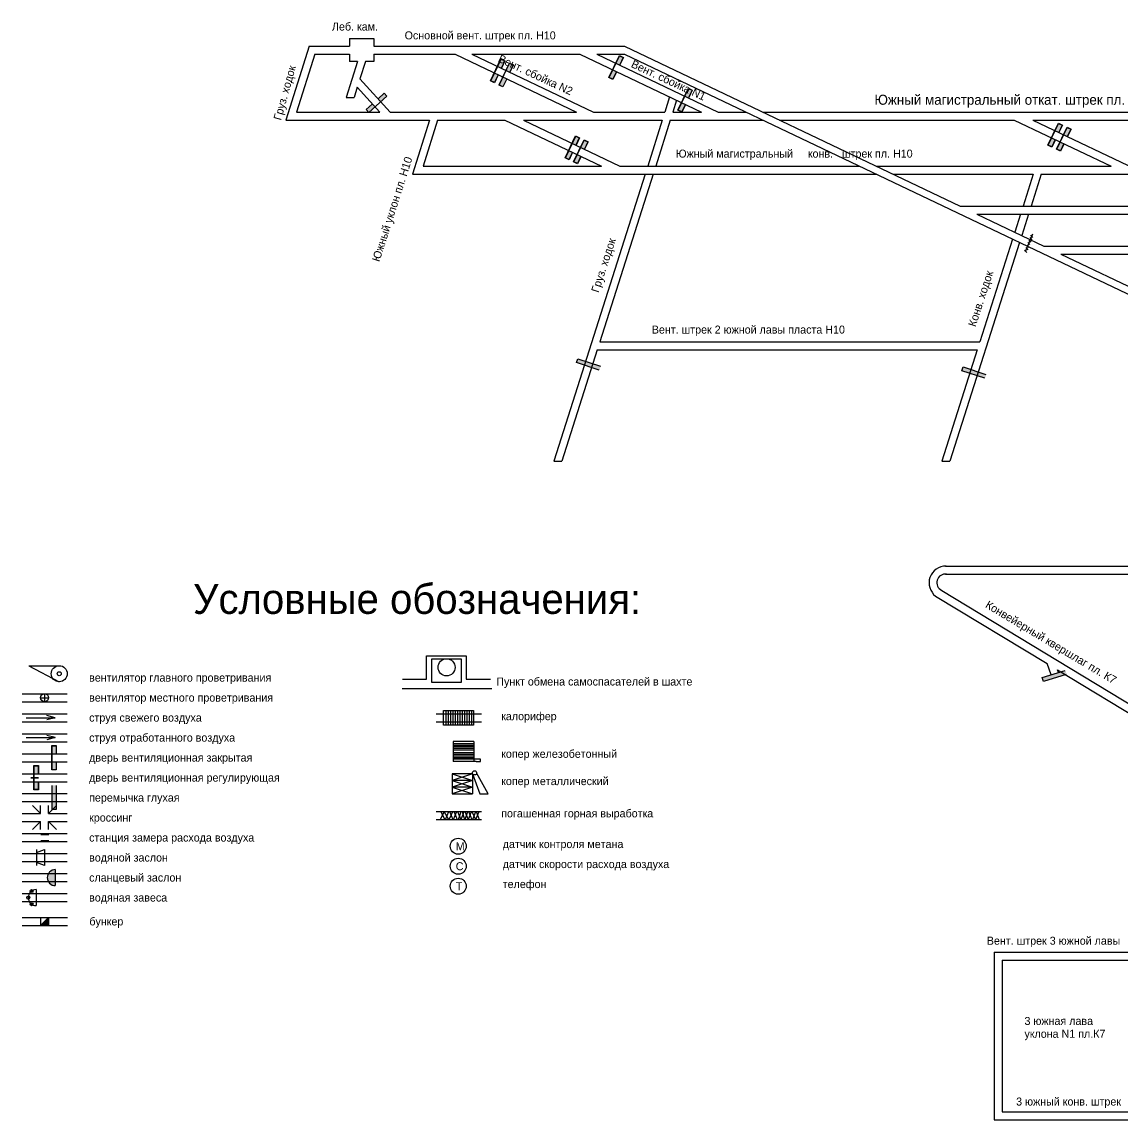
# Model space of a CAD drawing. Header units: millimetres. Extents: x -1340 to 290, y -473 to 375.
# Drawn here: x -1340 to -789, y -469 to 80 of the extents above; entities that cross this region are included whole.
import ezdxf

# ---------------------------------------------------------------- set-up
doc = ezdxf.new("R2010")
doc.units = ezdxf.units.MM
for name, color, linetype in [('Двери', 7, 'Continuous'), ('Перемычки', 7, 'Continuous'), ('Условные обозначения', 7, 'Continuous')]:
    doc.layers.add(name, color=color, linetype=linetype)

msp = doc.modelspace()

# ---------------------------------------------------------------- hatches: boundary and pattern name
at = {"layer": 'Двери'}
h = msp.add_hatch(color=256, dxfattribs=at)
h.paths.add_polyline_path([(-1100.11, 56.7), (-1098.34, 60.41), (-1100.33, 61.35), (-1102.09, 57.65), (-1102, 57.61), (-1100.28, 61.22), (-1098.48, 60.36), (-1100.2, 56.75)])
h.paths.add_polyline_path([(-1103.72, 54), (-1102, 57.61), (-1102.09, 57.65), (-1103.81, 54.04)])
h.paths.add_polyline_path([(-1103.59, 49.39), (-1101.83, 53.09), (-1101.92, 53.14), (-1103.64, 49.53), (-1105.45, 50.39), (-1103.72, 54), (-1103.81, 54.04), (-1105.58, 50.34)])
h = msp.add_hatch(color=3, dxfattribs=at)
h.paths.add_polyline_path([(-1098.48, 60.36), (-1100.28, 61.22), (-1102, 57.61), (-1100.2, 56.75)])
h.paths.add_polyline_path([(-1105.45, 50.39), (-1103.64, 49.53), (-1101.92, 53.14), (-1103.72, 54)])
h = msp.add_hatch(color=256, dxfattribs=at)
h.paths.add_polyline_path([(-1040.85, 58.38), (-1039.09, 62.08), (-1041.08, 63.02), (-1042.84, 59.32), (-1042.75, 59.28), (-1041.03, 62.89), (-1039.22, 62.03), (-1040.94, 58.42)])
h.paths.add_polyline_path([(-1044.47, 55.67), (-1042.75, 59.28), (-1042.84, 59.32), (-1044.56, 55.71)])
h.paths.add_polyline_path([(-1044.34, 51.06), (-1042.58, 54.76), (-1042.67, 54.81), (-1044.39, 51.2), (-1046.19, 52.06), (-1044.47, 55.67), (-1044.56, 55.71), (-1046.33, 52.01)])
h = msp.add_hatch(color=3, dxfattribs=at)
h.paths.add_polyline_path([(-1039.22, 62.03), (-1041.03, 62.89), (-1042.75, 59.28), (-1040.94, 58.42)])
h.paths.add_polyline_path([(-1046.19, 52.06), (-1044.39, 51.2), (-1042.67, 54.81), (-1044.47, 55.67)])
h = msp.add_hatch(color=256, dxfattribs=at)
h.paths.add_polyline_path([(-1095.83, 54.66), (-1094.06, 58.36), (-1096.05, 59.31), (-1097.81, 55.61), (-1097.72, 55.57), (-1096, 59.18), (-1094.2, 58.32), (-1095.92, 54.7)])
h.paths.add_polyline_path([(-1099.45, 51.96), (-1097.72, 55.57), (-1097.81, 55.61), (-1099.54, 52)])
h.paths.add_polyline_path([(-1099.32, 47.35), (-1097.55, 51.05), (-1097.64, 51.09), (-1099.36, 47.48), (-1101.17, 48.34), (-1099.45, 51.96), (-1099.54, 52), (-1101.3, 48.3)])
h = msp.add_hatch(color=3, dxfattribs=at)
h.paths.add_polyline_path([(-1094.2, 58.32), (-1096, 59.18), (-1097.72, 55.57), (-1095.92, 54.7)])
h.paths.add_polyline_path([(-1101.17, 48.34), (-1099.36, 47.48), (-1097.64, 51.09), (-1099.45, 51.96)])
h = msp.add_hatch(color=256, dxfattribs=at)
h.paths.add_polyline_path([(-1161.83, 41.54), (-1158.79, 44.3), (-1157.31, 42.67), (-1160.35, 39.91), (-1160.42, 39.99), (-1157.45, 42.67), (-1158.8, 44.15), (-1161.76, 41.47)])
h.paths.add_polyline_path([(-1163.38, 37.3), (-1160.42, 39.99), (-1160.35, 39.91), (-1163.31, 37.23)])
h.paths.add_polyline_path([(-1167.83, 36.1), (-1164.79, 38.86), (-1164.72, 38.78), (-1167.69, 36.09), (-1166.34, 34.61), (-1163.38, 37.3), (-1163.31, 37.23), (-1166.35, 34.47)])
h = msp.add_hatch(color=3, dxfattribs=at)
h.paths.add_polyline_path([(-1158.8, 44.15), (-1157.45, 42.67), (-1160.42, 39.99), (-1161.76, 41.47)])
h.paths.add_polyline_path([(-1166.34, 34.61), (-1167.69, 36.09), (-1164.72, 38.78), (-1163.38, 37.3)])
h = msp.add_hatch(color=256, dxfattribs=at)
h.paths.add_polyline_path([(-1006.44, 42.02), (-1004.67, 45.72), (-1006.66, 46.67), (-1008.42, 42.97), (-1008.33, 42.93), (-1006.61, 46.54), (-1004.81, 45.68), (-1006.53, 42.07)])
h.paths.add_polyline_path([(-1010.05, 39.32), (-1008.33, 42.93), (-1008.42, 42.97), (-1010.14, 39.36)])
h.paths.add_polyline_path([(-1009.92, 34.71), (-1008.16, 38.41), (-1008.25, 38.46), (-1009.97, 34.85), (-1011.78, 35.71), (-1010.05, 39.32), (-1010.14, 39.36), (-1011.91, 35.66)])
h = msp.add_hatch(color=3, dxfattribs=at)
h.paths.add_polyline_path([(-1004.81, 45.68), (-1006.61, 46.54), (-1008.33, 42.93), (-1006.53, 42.07)])
h.paths.add_polyline_path([(-1011.78, 35.71), (-1009.97, 34.85), (-1008.25, 38.46), (-1010.05, 39.32)])
h = msp.add_hatch(color=256, dxfattribs=at)
h.paths.add_polyline_path([(-821.38, 24.59), (-819.62, 28.29), (-821.6, 29.24), (-823.37, 25.54), (-823.28, 25.49), (-821.55, 29.1), (-819.75, 28.24), (-821.47, 24.63)])
h.paths.add_polyline_path([(-825, 21.88), (-823.28, 25.49), (-823.37, 25.54), (-825.09, 21.93)])
h.paths.add_polyline_path([(-824.87, 17.28), (-823.1, 20.98), (-823.19, 21.02), (-824.92, 17.41), (-826.72, 18.27), (-825, 21.88), (-825.09, 21.93), (-826.85, 18.23)])
h = msp.add_hatch(color=3, dxfattribs=at)
h.paths.add_polyline_path([(-819.75, 28.24), (-821.55, 29.1), (-823.28, 25.49), (-821.47, 24.63)])
h.paths.add_polyline_path([(-826.72, 18.27), (-824.92, 17.41), (-823.19, 21.02), (-825, 21.88)])
h = msp.add_hatch(color=256, dxfattribs=at)
h.paths.add_polyline_path([(-1062.81, 18.25), (-1061.04, 21.95), (-1063.03, 22.9), (-1064.79, 19.2), (-1064.7, 19.16), (-1062.98, 22.77), (-1061.18, 21.91), (-1062.9, 18.3)])
h.paths.add_polyline_path([(-1066.42, 15.55), (-1064.7, 19.16), (-1064.79, 19.2), (-1066.51, 15.59)])
h.paths.add_polyline_path([(-1066.29, 10.94), (-1064.53, 14.64), (-1064.62, 14.69), (-1066.34, 11.08), (-1068.15, 11.94), (-1066.42, 15.55), (-1066.51, 15.59), (-1068.28, 11.89)])
h = msp.add_hatch(color=3, dxfattribs=at)
h.paths.add_polyline_path([(-1061.18, 21.91), (-1062.98, 22.77), (-1064.7, 19.16), (-1062.9, 18.3)])
h.paths.add_polyline_path([(-1068.15, 11.94), (-1066.34, 11.08), (-1064.62, 14.69), (-1066.42, 15.55)])
h = msp.add_hatch(color=256, dxfattribs=at)
h.paths.add_polyline_path([(-817.1, 22.55), (-815.34, 26.25), (-817.32, 27.19), (-819.09, 23.49), (-819, 23.45), (-817.28, 27.06), (-815.47, 26.2), (-817.19, 22.59)])
h.paths.add_polyline_path([(-820.72, 19.84), (-819, 23.45), (-819.09, 23.49), (-820.81, 19.88)])
h.paths.add_polyline_path([(-820.59, 15.24), (-818.82, 18.94), (-818.91, 18.98), (-820.64, 15.37), (-822.44, 16.23), (-820.72, 19.84), (-820.81, 19.88), (-822.58, 16.18)])
h = msp.add_hatch(color=3, dxfattribs=at)
h.paths.add_polyline_path([(-815.47, 26.2), (-817.28, 27.06), (-819, 23.45), (-817.19, 22.59)])
h.paths.add_polyline_path([(-822.44, 16.23), (-820.64, 15.37), (-818.91, 18.98), (-820.72, 19.84)])
h = msp.add_hatch(color=256, dxfattribs=at)
h.paths.add_polyline_path([(-1058.53, 16.21), (-1056.76, 19.91), (-1058.75, 20.86), (-1060.51, 17.16), (-1060.42, 17.11), (-1058.7, 20.72), (-1056.9, 19.86), (-1058.62, 16.25)])
h.paths.add_polyline_path([(-1062.15, 13.5), (-1060.42, 17.11), (-1060.51, 17.16), (-1062.24, 13.55)])
h.paths.add_polyline_path([(-1062.02, 8.9), (-1060.25, 12.6), (-1060.34, 12.64), (-1062.06, 9.03), (-1063.87, 9.89), (-1062.15, 13.5), (-1062.24, 13.55), (-1064, 9.85)])
h = msp.add_hatch(color=3, dxfattribs=at)
h.paths.add_polyline_path([(-1056.9, 19.86), (-1058.7, 20.72), (-1060.42, 17.11), (-1058.62, 16.25)])
h.paths.add_polyline_path([(-1063.87, 9.89), (-1062.06, 9.03), (-1060.34, 12.64), (-1062.15, 13.5)])
at = {"layer": 'Перемычки'}
h = msp.add_hatch(color=256, dxfattribs=at)
h.paths.add_polyline_path([(-1062.7, -90.57), (-1058.8, -91.84), (-1058.77, -91.75), (-1062.57, -90.51), (-1061.95, -88.61), (-1058.15, -89.85), (-1058.12, -89.75), (-1062.02, -88.48)])
h.paths.add_polyline_path([(-1058.77, -91.75), (-1058.8, -91.84), (-1051.1, -94.36), (-1050.42, -92.27), (-1058.12, -89.75), (-1058.15, -89.85), (-1050.54, -92.33), (-1051.17, -94.23)])
h = msp.add_hatch(color=3, dxfattribs=at)
h.paths.add_polyline_path([(-1061.95, -88.61), (-1062.57, -90.51), (-1058.77, -91.75), (-1058.15, -89.85)])
h.paths.add_polyline_path([(-1054.97, -92.99), (-1054.35, -91.09), (-1058.15, -89.85), (-1058.77, -91.75)])
h.paths.add_polyline_path([(-1054.97, -92.99), (-1051.17, -94.23), (-1050.54, -92.33), (-1054.35, -91.09)])
h = msp.add_hatch(color=256, dxfattribs=at)
h.paths.add_polyline_path([(-870, -94.64), (-866.1, -95.92), (-866.07, -95.83), (-869.87, -94.58), (-869.25, -92.68), (-865.45, -93.93), (-865.42, -93.83), (-869.31, -92.55)])
h.paths.add_polyline_path([(-866.07, -95.83), (-866.1, -95.92), (-858.41, -98.45), (-857.72, -96.36), (-865.42, -93.83), (-865.45, -93.93), (-857.85, -96.42), (-858.47, -98.32)])
h = msp.add_hatch(color=3, dxfattribs=at)
h.paths.add_polyline_path([(-869.25, -92.68), (-869.87, -94.58), (-866.07, -95.83), (-865.45, -93.93)])
h.paths.add_polyline_path([(-862.27, -97.07), (-861.65, -95.17), (-865.45, -93.93), (-866.07, -95.83)])
h.paths.add_polyline_path([(-862.27, -97.07), (-858.47, -98.32), (-857.85, -96.42), (-861.65, -95.17)])
h = msp.add_hatch(color=256, dxfattribs=at)
h.paths.add_polyline_path([(-829.23, -250.08), (-825.31, -248.9), (-825.33, -248.8), (-829.16, -249.96), (-829.74, -248.05), (-825.92, -246.89), (-825.94, -246.79), (-829.87, -247.98)])
h.paths.add_polyline_path([(-825.33, -248.8), (-825.31, -248.9), (-817.55, -246.55), (-818.19, -244.44), (-825.94, -246.79), (-825.92, -246.89), (-818.26, -244.57), (-817.68, -246.48)])
h = msp.add_hatch(color=3, dxfattribs=at)
h.paths.add_polyline_path([(-829.74, -248.05), (-829.16, -249.96), (-825.33, -248.8), (-825.92, -246.89)])
h.paths.add_polyline_path([(-821.51, -247.64), (-822.09, -245.73), (-825.92, -246.89), (-825.33, -248.8)])
h.paths.add_polyline_path([(-821.51, -247.64), (-817.68, -246.48), (-818.26, -244.57), (-822.09, -245.73)])
at = {"layer": 'Условные обозначения'}
h = msp.add_hatch(color=256, dxfattribs=at)
h.paths.add_polyline_path([(-1322.69, -286.11), (-1322.69, -282.01), (-1324.89, -282.01), (-1324.89, -286.11), (-1324.79, -286.11), (-1324.79, -282.11), (-1322.79, -282.11), (-1322.79, -286.11)])
h.paths.add_polyline_path([(-1324.79, -290.11), (-1324.79, -286.11), (-1324.89, -286.11), (-1324.89, -290.11)])
h.paths.add_polyline_path([(-1322.69, -294.21), (-1322.69, -290.11), (-1322.79, -290.11), (-1322.79, -294.11), (-1324.79, -294.11), (-1324.79, -290.11), (-1324.89, -290.11), (-1324.89, -294.21)])
h = msp.add_hatch(color=3, dxfattribs=at)
h.paths.add_polyline_path([(-1322.79, -282.11), (-1324.79, -282.11), (-1324.79, -286.11), (-1322.79, -286.11)])
h.paths.add_polyline_path([(-1324.79, -294.11), (-1322.79, -294.11), (-1322.79, -290.11), (-1324.79, -290.11)])
h = msp.add_hatch(color=256, dxfattribs=at)
h.paths.add_polyline_path([(-1331.62, -296.11), (-1331.62, -292.01), (-1333.82, -292.01), (-1333.82, -296.11), (-1333.72, -296.11), (-1333.72, -292.11), (-1331.72, -292.11), (-1331.72, -296.11)])
h.paths.add_polyline_path([(-1333.72, -300.11), (-1333.72, -296.11), (-1333.82, -296.11), (-1333.82, -300.11)])
h.paths.add_polyline_path([(-1331.62, -304.21), (-1331.62, -300.11), (-1331.72, -300.11), (-1331.72, -304.11), (-1333.72, -304.11), (-1333.72, -300.11), (-1333.82, -300.11), (-1333.82, -304.21)])
h = msp.add_hatch(color=3, dxfattribs=at)
h.paths.add_polyline_path([(-1331.72, -292.11), (-1333.72, -292.11), (-1333.72, -296.11), (-1331.72, -296.11)])
h.paths.add_polyline_path([(-1333.72, -304.11), (-1331.72, -304.11), (-1331.72, -300.11), (-1333.72, -300.11)])
for points in [[(-1334.26, -298.12), (-1335.34, -298.12), (-1335.34, -298.26), (-1334.26, -298.26)], [(-1335.34, -298.12), (-1335.34, -298.26), (-1333.82, -298.26), (-1333.82, -298.12)], [(-1331.57, -298.12), (-1334.16, -298.12), (-1334.16, -298.26), (-1331.57, -298.26)], [(-1330.47, -372.05), (-1326.47, -372.05), (-1326.47, -368.05)]]:
    msp.add_hatch(color=256, dxfattribs=at).paths.add_polyline_path(points)
h = msp.add_hatch(color=256, dxfattribs=at)
h.paths.add_polyline_path([(-1322.65, -314.21), (-1322.65, -310.11), (-1322.75, -310.11), (-1322.75, -314.11), (-1324.75, -314.11), (-1324.75, -310.11), (-1324.85, -310.11), (-1324.85, -314.21)])
h.paths.add_polyline_path([(-1322.75, -310.11), (-1322.65, -310.11), (-1322.65, -302.01), (-1324.85, -302.01), (-1324.85, -310.11), (-1324.75, -310.11), (-1324.75, -302.11), (-1322.75, -302.11)])
h = msp.add_hatch(color=3, dxfattribs=at)
h.paths.add_polyline_path([(-1324.75, -314.11), (-1322.75, -314.11), (-1322.75, -310.11), (-1324.75, -310.11)])
h.paths.add_polyline_path([(-1322.75, -306.11), (-1324.75, -306.11), (-1324.75, -310.11), (-1322.75, -310.11)])
h.paths.add_polyline_path([(-1322.75, -306.11), (-1322.75, -302.11), (-1324.75, -302.11), (-1324.75, -306.11)])
h = msp.add_hatch(color=256, dxfattribs=at)
h.paths.add_polyline_path([(-1323.14, -344.11, 0.267949), (-1326.6, -346.11), (-1323.14, -346.11)])
h.paths.add_polyline_path([(-1323.14, -346.11), (-1326.6, -346.11, 0.267949), (-1326.6, -350.11), (-1323.14, -350.11)])
h.paths.add_polyline_path([(-1323.14, -350.11), (-1326.6, -350.11, 0.267949), (-1323.14, -352.11)])

# ---------------------------------------------------------------- linework, layer by layer
for p, q in [((-1196.21, 67.75), (-1207.9, 30.79)), ((-1196.21, 67.75), (-1176.13, 67.75)), ((-1192.21, 67.75), (-1192.21, 67.75)), ((-1176.13, 71.55), (-1163.83, 71.55)), ((-1176.13, 71.55), (-1176.13, 67.75)), ((-1163.83, 71.55), (-1163.83, 67.75)), ((-1163.83, 67.75), (-1038.61, 67.75)), ((-1038.61, 67.75), (-870.83, -12.27)), ((-1193.47, 63.75), (-1202.63, 34.79)), ((-1193.47, 63.75), (-1176.13, 63.75)), ((-1176.13, 63.75), (-1176.13, 60.07)), ((-1163.83, 63.75), (-1139.4, 63.75)), ((-1163.83, 63.75), (-1163.83, 60.07)), ((-1139.4, 63.75), (-1123.24, 63.75)), ((-1123.24, 63.75), (-1062.52, 34.78)), ((-1114.86, 63.75), (-1054.13, 34.78)), ((-1114.86, 63.75), (-1060.85, 63.75)), ((-1067.35, 63.75), (-1060.85, 63.75)), ((-1060.85, 63.75), (-1000.12, 34.78)), ((-1052.46, 63.75), (-991.74, 34.78)), ((-1052.46, 63.75), (-1038.61, 63.75)), ((-1044.81, 63.75), (-1038.61, 63.75)), ((-1038.61, 63.75), (-517.19, -184.93)), ((-1172.12, 60.07), (-1177.81, 42.08)), ((-1172.12, 60.07), (-1176.13, 60.07)), ((-1168.12, 60.07), (-1170.84, 51.47)), ((-1163.83, 60.07), (-1168.12, 60.07)), ((-1170.84, 51.47), (-1155.7, 34.79)), ((-1172.19, 47.19), (-1173.81, 42.08)), ((-1172.19, 47.19), (-1160.94, 34.79)), ((-1177.81, 42.08), (-1173.81, 42.08)), ((-1016.01, 42.36), (-1018.41, 34.79)), ((-1012.54, 40.71), (-1014.41, 34.78)), ((-1202.63, 34.79), (-1160.94, 34.79)), ((-1155.7, 34.79), (-1062.52, 34.78)), ((-1054.13, 34.78), (-1018.41, 34.79)), ((-1014.41, 34.78), (-1000.12, 34.78)), ((-1006.62, 34.78), (-1000.12, 34.78)), ((-991.74, 34.78), (-977.88, 34.78)), ((-969.49, 34.78), (-710.58, 34.78)), ((-1207.9, 30.79), (-1136, 30.79)), ((-1136, 30.79), (-1144.55, 3.75)), ((-1132, 30.79), (-1139.29, 7.75)), ((-1132, 30.79), (-1098.39, 30.78)), ((-1098.39, 30.78), (-1050.08, 7.74)), ((-1089.15, 30.78), (-1040.83, 7.74)), ((-1089.15, 30.78), (-1019.68, 30.78)), ((-1019.68, 30.78), (-1026.96, 7.75)), ((-1015.68, 30.78), (-1022.96, 7.74)), ((-1015.68, 30.78), (-969.49, 30.78)), ((-961.11, 30.78), (-843.68, 30.78)), ((-843.68, 30.78), (-795.32, 7.72)), ((-834.39, 30.78), (-744.08, -12.29)), ((-834.39, 30.78), (-711.48, 30.78)), ((-1139.29, 7.75), (-1050.09, 7.75)), ((-1040.83, 7.74), (-921.16, 7.73)), ((-912.77, 7.73), (-795.32, 7.72)), ((-1144.61, 3.75), (-912.77, 3.73)), ((-1028.23, 3.75), (-1073.85, -139.83)), ((-1024.23, 3.75), (-1050.95, -80.09)), ((-904.38, 3.73), (-834.24, 3.72)), ((-834.24, 3.72), (-839.3, -12.28)), ((-830.24, 3.72), (-835.3, -12.28)), ((-830.24, 3.72), (-811.66, 3.72)), ((-811.66, 3.72), (-786.93, 3.72)), ((-870.83, -12.27), (-807.91, -12.28)), ((-862.44, -16.27), (-799.52, -16.28)), ((-862.44, -16.27), (-828.88, -32.28)), ((-840.57, -16.28), (-843.44, -25.34)), ((-836.57, -16.28), (-839.96, -26.99)), ((-807.91, -12.28), (-753.38, -12.29)), ((-799.52, -16.28), (-744.99, -16.29)), ((-834.6, -26.29), (-838.32, -35.18)), ((-835.56, -26.78), (-834.51, -27.88)), ((-841.06, -30.47), (-875.86, -139.86)), ((-844.53, -28.81), (-860.96, -80.11)), ((-837.47, -31.8), (-836.42, -32.9)), ((-836.97, -30.41), (-835.92, -31.51)), ((-836.44, -29.18), (-835.38, -30.28)), ((-835.98, -27.98), (-834.93, -29.09)), ((-828.88, -32.28), (-765.96, -32.29)), ((-838.54, -34.31), (-837.49, -35.41)), ((-838, -33.03), (-836.95, -34.13)), ((-820.49, -36.28), (-765.96, -36.29)), ((-820.49, -36.28), (-537.78, -171.11)), ((-1050.95, -80.09), (-860.96, -80.11)), ((-1052.21, -84.09), (-1069.85, -139.83)), ((-1052.21, -84.09), (-862.23, -84.11)), ((-862.23, -84.11), (-879.86, -139.86)), ((-1073.85, -139.83), (-1069.85, -139.83)), ((-879.86, -139.86), (-875.86, -139.86)), ((-878.1, -192.29), (-683.82, -192.29)), ((-878.1, -196.29), (-744.44, -196.29)), ((-883.01, -207.32), (-827.24, -241.06)), ((-880, -204.47), (-756.96, -278.91)), ((-825.25, -246.71), (-827.24, -241.06)), ((-822.16, -244.14), (-763.79, -279.45)), ((-821.63, -245.59), (-822.14, -244.15)), ((-853.79, -385.31), (-853.79, -469.31)), ((-853.79, -385.31), (-763.79, -385.31)), ((-849.79, -389.31), (-849.79, -465.31)), ((-849.79, -389.31), (-783.24, -389.31)), ((-849.79, -465.31), (-763.79, -465.31)), ((-853.79, -469.31), (-763.79, -469.31))]:
    msp.add_line(p, q)
for centre, radius, start, end in [((-877.96, -200.65), 8.36, 89.0028, 232.8632), ((-878.08, -200.59), 4.33, 82.564, 243.67)]:
    msp.add_arc(centre, radius, start, end)
at = {"layer": 'Двери'}
for points in [[(-1101.83, 53.09), (-1103.59, 49.39), (-1105.58, 50.34), (-1100.33, 61.35), (-1098.34, 60.41), (-1100.11, 56.7)], [(-1101.92, 53.14), (-1103.64, 49.53), (-1105.45, 50.39), (-1100.28, 61.22), (-1098.48, 60.36), (-1100.2, 56.75)], [(-1042.58, 54.76), (-1044.34, 51.06), (-1046.33, 52.01), (-1041.08, 63.02), (-1039.09, 62.08), (-1040.85, 58.38)], [(-1042.67, 54.81), (-1044.39, 51.2), (-1046.19, 52.06), (-1041.03, 62.89), (-1039.22, 62.03), (-1040.94, 58.42)], [(-1097.55, 51.05), (-1099.32, 47.35), (-1101.3, 48.3), (-1096.05, 59.31), (-1094.06, 58.36), (-1095.83, 54.66)], [(-1097.64, 51.09), (-1099.36, 47.48), (-1101.17, 48.34), (-1096, 59.18), (-1094.2, 58.32), (-1095.92, 54.7)], [(-1164.72, 38.78), (-1167.69, 36.09), (-1166.34, 34.61), (-1157.45, 42.67), (-1158.8, 44.15), (-1161.76, 41.47)], [(-1008.16, 38.41), (-1009.92, 34.71), (-1011.91, 35.66), (-1006.66, 46.67), (-1004.67, 45.72), (-1006.44, 42.02)], [(-1008.25, 38.46), (-1009.97, 34.85), (-1011.78, 35.71), (-1006.61, 46.54), (-1004.81, 45.68), (-1006.53, 42.07)], [(-823.1, 20.98), (-824.87, 17.28), (-826.85, 18.23), (-821.6, 29.24), (-819.62, 28.29), (-821.38, 24.59)], [(-823.19, 21.02), (-824.92, 17.41), (-826.72, 18.27), (-821.55, 29.1), (-819.75, 28.24), (-821.47, 24.63)], [(-1064.53, 14.64), (-1066.29, 10.94), (-1068.28, 11.89), (-1063.03, 22.9), (-1061.04, 21.95), (-1062.81, 18.25)], [(-1064.62, 14.69), (-1066.34, 11.08), (-1068.15, 11.94), (-1062.98, 22.77), (-1061.18, 21.91), (-1062.9, 18.3)], [(-818.82, 18.94), (-820.59, 15.24), (-822.58, 16.18), (-817.32, 27.19), (-815.34, 26.25), (-817.1, 22.55)], [(-818.91, 18.98), (-820.64, 15.37), (-822.44, 16.23), (-817.28, 27.06), (-815.47, 26.2), (-817.19, 22.59)], [(-1060.25, 12.6), (-1062.02, 8.9), (-1064, 9.85), (-1058.75, 20.86), (-1056.76, 19.91), (-1058.53, 16.21)], [(-1060.34, 12.64), (-1062.06, 9.03), (-1063.87, 9.89), (-1058.7, 20.72), (-1056.9, 19.86), (-1058.62, 16.25)]]:
    msp.add_lwpolyline(points, dxfattribs=at)
at = {"layer": 'Перемычки'}
for points in [[(-1051.17, -94.23), (-1062.57, -90.51), (-1061.95, -88.61), (-1050.54, -92.33)], [(-858.47, -98.32), (-869.87, -94.58), (-869.25, -92.68), (-857.85, -96.42)], [(-817.68, -246.48), (-829.16, -249.96), (-829.74, -248.05), (-818.26, -244.57)]]:
    msp.add_lwpolyline(points, dxfattribs=at)
at = {"layer": 'Условные обозначения'}
for p, q in [((-1336.3, -242.11), (-1321.18, -242.11)), ((-1336.3, -242.11), (-1321.18, -250.11)), ((-1137.59, -248.91), (-1137.59, -237.23)), ((-1137.59, -237.23), (-1117.66, -237.23)), ((-1117.66, -237.23), (-1117.66, -248.91)), ((-1149.61, -248.91), (-1137.59, -248.91)), ((-1117.66, -248.91), (-1105.64, -248.91)), ((-1339.79, -256.11), (-1317.18, -256.11)), ((-1330.48, -258.11), (-1326.48, -258.11)), ((-1328.48, -256.11), (-1328.48, -260.11)), ((-1149.74, -253.47), (-1104.98, -253.47)), ((-1339.79, -260.11), (-1317.18, -260.11)), ((-1339.79, -266.11), (-1317.18, -266.11)), ((-1132.75, -266.13), (-1110.14, -266.13)), ((-1127.93, -264.6), (-1127.93, -271.84)), ((-1126.78, -264.6), (-1126.78, -271.84)), ((-1125.56, -264.6), (-1125.56, -271.84)), ((-1124.41, -264.6), (-1124.41, -271.84)), ((-1123.17, -264.6), (-1123.17, -271.84)), ((-1122.02, -264.6), (-1122.02, -271.84)), ((-1120.88, -264.6), (-1120.88, -271.84)), ((-1119.79, -264.6), (-1119.79, -271.84)), ((-1118.64, -264.6), (-1118.64, -271.84)), ((-1117.4, -264.6), (-1117.4, -271.84)), ((-1116.26, -264.6), (-1116.26, -271.84)), ((-1115.11, -264.6), (-1115.11, -271.84)), ((-1339.79, -270.11), (-1317.18, -270.11)), ((-1132.75, -270.13), (-1110.14, -270.13)), ((-1339.79, -276.11), (-1317.18, -276.11)), ((-1339.79, -280.11), (-1317.18, -280.11)), ((-1124.23, -280.04), (-1124.23, -290.04)), ((-1113.97, -280.04), (-1124.23, -280.04)), ((-1113.97, -280.04), (-1113.97, -290.04)), ((-1339.79, -286.11), (-1317.18, -286.11)), ((-1113.97, -281.19), (-1124.23, -281.19)), ((-1113.97, -282.02), (-1124.23, -282.02)), ((-1113.97, -282.76), (-1124.23, -282.76)), ((-1113.97, -283.6), (-1124.23, -283.6)), ((-1113.97, -284.34), (-1124.23, -284.34)), ((-1113.97, -285.72), (-1124.23, -285.72)), ((-1339.79, -290.11), (-1317.18, -290.11)), ((-1113.97, -286.56), (-1124.23, -286.56)), ((-1113.97, -287.3), (-1124.23, -287.3)), ((-1113.97, -288.13), (-1124.23, -288.13)), ((-1113.97, -288.87), (-1124.23, -288.87)), ((-1112.77, -290.04), (-1124.23, -290.04)), ((-1124.23, -290.04), (-1124.23, -290.04)), ((-1110.61, -288.78), (-1113.97, -288.78)), ((-1112.77, -290.04), (-1110.61, -290.04)), ((-1110.61, -290.04), (-1110.61, -288.78)), ((-1339.79, -296.11), (-1317.18, -296.11)), ((-1124.79, -296.25), (-1124.79, -306.25)), ((-1114.53, -296.25), (-1124.79, -296.25)), ((-1124.79, -296.25), (-1114.53, -299.58)), ((-1114.53, -296.25), (-1124.79, -299.58)), ((-1114.53, -296.25), (-1114.53, -306.25)), ((-1114.53, -296.25), (-1110.97, -306.26)), ((-1106.8, -306.26), (-1112.49, -295.76)), ((-1339.79, -300.11), (-1317.18, -300.11)), ((-1114.53, -299.58), (-1124.79, -299.58)), ((-1114.53, -299.58), (-1124.79, -302.92)), ((-1124.79, -299.58), (-1114.53, -302.92)), ((-1339.79, -306.11), (-1317.18, -306.11)), ((-1114.53, -302.92), (-1124.79, -302.92)), ((-1124.79, -302.92), (-1114.53, -306.25)), ((-1114.53, -302.92), (-1124.79, -306.25)), ((-1124.79, -306.25), (-1124.79, -306.25)), ((-1124.79, -306.25), (-1114.53, -306.25)), ((-1110.97, -306.26), (-1106.8, -306.26)), ((-1339.79, -310.11), (-1317.18, -310.11)), ((-1330.48, -316.11), (-1334.48, -312.11)), ((-1330.48, -316.11), (-1330.48, -312.11)), ((-1326.48, -316.11), (-1326.48, -312.11)), ((-1322.48, -312.11), (-1326.48, -316.11)), ((-1339.79, -316.11), (-1330.48, -316.11)), ((-1326.48, -316.11), (-1317.18, -316.11)), ((-1132.75, -315.09), (-1110.14, -315.09)), ((-1132.75, -319.09), (-1110.14, -319.09)), ((-1130.59, -319.09), (-1128.69, -315.14)), ((-1130.42, -315.15), (-1128.35, -319.09)), ((-1128.69, -315.14), (-1126.56, -319.09)), ((-1128.08, -319.09), (-1126.38, -315.09)), ((-1126.3, -319.09), (-1124.45, -315.09)), ((-1126.09, -315.09), (-1124.32, -319.09)), ((-1124.03, -319.09), (-1122.39, -315.09)), ((-1123.92, -315.09), (-1122.27, -319.09)), ((-1122.07, -315.09), (-1120.45, -319.09)), ((-1121.62, -319.09), (-1120.3, -315.09)), ((-1120.2, -319.09), (-1118.66, -315.09)), ((-1119.81, -315.09), (-1118.49, -319.09)), ((-1118.37, -315.09), (-1116.8, -319.09)), ((-1118.16, -319.09), (-1116.92, -315.09)), ((-1116.62, -315.09), (-1114.87, -319.09)), ((-1116.5, -319.09), (-1115.08, -315.09)), ((-1114.82, -315.09), (-1113.1, -319.09)), ((-1114.36, -319.09), (-1112.97, -315.09)), ((-1112.84, -319.09), (-1111.24, -315.09)), ((-1112.68, -315.09), (-1111.25, -319.09)), ((-1339.79, -320.11), (-1330.48, -320.11)), ((-1330.48, -320.11), (-1334.48, -324.11)), ((-1330.48, -324.11), (-1330.48, -320.11)), ((-1326.48, -324.11), (-1326.48, -320.11)), ((-1326.48, -320.11), (-1317.18, -320.11)), ((-1322.48, -324.11), (-1326.48, -320.11)), ((-1339.79, -326.11), (-1317.18, -326.11)), ((-1339.79, -330.11), (-1317.18, -330.11)), ((-1339.79, -336.11), (-1317.18, -336.11)), ((-1339.79, -340.11), (-1317.18, -340.11)), ((-1339.79, -346.11), (-1317.18, -346.11)), ((-1323.14, -344.11), (-1323.14, -352.11)), ((-1339.79, -350.11), (-1317.18, -350.11)), ((-1339.79, -356.11), (-1317.18, -356.11)), ((-1332.7, -354.11), (-1332.7, -362.11)), ((-1339.79, -360.11), (-1317.18, -360.11)), ((-1339.67, -368.05), (-1317.06, -368.05)), ((-1330.47, -368.05), (-1330.47, -372.05)), ((-1330.47, -372.05), (-1326.47, -368.05)), ((-1326.47, -368.05), (-1326.47, -372.05)), ((-1339.67, -372.05), (-1317.06, -372.05))]:
    msp.add_line(p, q, dxfattribs=at)
at = {"layer": 'Условные обозначения', "color": 1}
for p, q in [((-1337.69, -268.12), (-1323.25, -268.12)), ((-1323.23, -268.12), (-1327.31, -267.04)), ((-1323.23, -268.12), (-1327.31, -269.21)), ((-1326.45, -326.63), (-1330.45, -326.63)), ((-1326.45, -329.63), (-1330.45, -329.63))]:
    msp.add_line(p, q, dxfattribs=at)
at = {"layer": 'Условные обозначения', "color": 5}
for p, q in [((-1337.69, -278.02), (-1323.25, -278.02)), ((-1323.25, -278.02), (-1327.34, -276.94)), ((-1323.25, -278.02), (-1327.34, -279.11))]:
    msp.add_line(p, q, dxfattribs=at)
at = {"layer": 'Условные обозначения'}
for points in [[(-1134.85, -238.63), (-1120.27, -238.63), (-1120.27, -250.51), (-1134.85, -250.51)], [(-1129.07, -264.56), (-1114.15, -264.56), (-1114.15, -271.84), (-1129.07, -271.84)], [(-1335.34, -298.12), (-1331.57, -298.12), (-1331.57, -298.26), (-1335.34, -298.26)]]:
    msp.add_lwpolyline(points, close=True, dxfattribs=at)
for points in [[(-1322.69, -290.11), (-1322.69, -294.21), (-1324.89, -294.21), (-1324.89, -282.01), (-1322.69, -282.01), (-1322.69, -286.11)], [(-1322.79, -290.11), (-1322.79, -294.11), (-1324.79, -294.11), (-1324.79, -282.11), (-1322.79, -282.11), (-1322.79, -286.11)], [(-1331.62, -300.11), (-1331.62, -304.21), (-1333.82, -304.21), (-1333.82, -292.01), (-1331.62, -292.01), (-1331.62, -296.11)], [(-1331.72, -300.11), (-1331.72, -304.11), (-1333.72, -304.11), (-1333.72, -292.11), (-1331.72, -292.11), (-1331.72, -296.11)], [(-1322.75, -302.11), (-1322.75, -314.11), (-1324.75, -314.11), (-1324.75, -302.11)], [(-1332.48, -335.6), (-1328.48, -334.11), (-1328.48, -342.11), (-1332.48, -340.62)], [(-1332.48, -334.11), (-1332.48, -342.11)]]:
    msp.add_lwpolyline(points, dxfattribs=at)
for centre, radius in [((-1321.18, -246.11), 4), ((-1127.52, -242.93), 4.26), ((-1321.18, -246.11), 1), ((-1328.48, -258.11), 2), ((-1113.53, -295.73), 1.04), ((-1121.69, -332.38), 4), ((-1121.69, -342.38), 4), ((-1121.69, -352.38), 4), ((-1336.7, -358.11), 0.75), ((-1335.01, -354.84), 0.75), ((-1335.01, -361.38), 0.75)]:
    msp.add_circle(centre, radius, dxfattribs=at)
for centre in [(-1323.14, -348.11), (-1332.7, -358.11)]:
    msp.add_arc(centre, 4, 90, 270, dxfattribs=at)

# ---------------------------------------------------------------- texts
for s, height, p in [('Леб. кам.', 4, (-1184.83, 75.55)), ('Основной вент. штрек пл. Н10', 4, (-1148.5, 71.13)), ('Южный магистральный откат. штрек пл. Н10', 5, (-913.63, 38.44)), ('Южный магистральный     конв.   штрек пл. Н10', 4, (-1012.94, 12)), ('Вент. штрек 2 южной лавы пласта Н10', 4, (-1024.92, -76.01)), ('Вент. штрек 3 южной лавы', 4, (-857.42, -381.65)), ('3 южная лава', 4, (-838.6, -421.78)), ('уклона N1 пл.К7', 4, (-838.6, -428.2)), ('3 южный конв. штрек', 4, (-842.78, -462.09))]:
    msp.add_text(s, height=height).set_placement(p)
for s, rotation, p in [('Вент. сбойка N2', 335, (-1102.13, 60.09)), ('Вент. сбойка N1', 335, (-1035.64, 57.41)), ('Груз. ходок', 74.5019, (-1210.3, 30.38)), ('Южный уклон пл. Н10', 72.3615, (-1161.1, -40.4)), ('Груз. ходок', 72, (-1051.52, -55.81)), ('Конв. ходок', 72, (-863.06, -72.92)), ('Конвейерный квершлаг пл. К7', 329, (-858.56, -212.77))]:
    msp.add_text(s, height=4, rotation=rotation).set_placement(p)
for s, height, p in [('Условные обозначения:', 15, (-1254.31, -216.21)), ('вентилятор главного проветривания', 4, (-1306.24, -250.07)), ('Пункт обмена самоспасателей в шахте', 4, (-1102.66, -252.03)), ('вентилятор местного проветривания', 4, (-1306.24, -260.07)), ('струя свежего воздуха', 4, (-1306.24, -270.07)), ('калорифер', 4, (-1100.21, -269.36)), ('струя отработанного воздуха', 4, (-1306.24, -280.07)), ('копер железобетонный', 4, (-1100.21, -288.18)), ('дверь вентиляционная закрытая', 4, (-1306.24, -290.07)), ('дверь вентиляционная регулирующая', 4, (-1306.24, -300.07)), ('копер металлический', 4, (-1100.21, -301.83)), ('перемычка глухая', 4, (-1306.24, -310.07)), ('погашенная горная выработка', 4, (-1100.21, -317.94)), ('кроссинг', 4, (-1306.24, -320.07)), ('станция замера расхода воздуха', 4, (-1306.24, -330.07)), ('датчик контроля метана', 4, (-1099.45, -333.33)), ('водяной заслон', 4, (-1306.24, -340.07)), ('М', 4, (-1122.94, -334.41)), ('С', 4, (-1122.94, -344.41)), ('датчик скорости расхода воздуха', 4, (-1099.45, -343.33)), ('сланцевый заслон', 4, (-1306.24, -350.07)), ('Т', 4, (-1122.94, -354.41)), ('телефон', 4, (-1099.45, -353.33)), ('водяная завеса', 4, (-1306.24, -360.07)), ('бункер', 4, (-1306.12, -372.01))]:
    msp.add_text(s, height=height, dxfattribs=at).set_placement(p)

doc.saveas('drawing.dxf')
